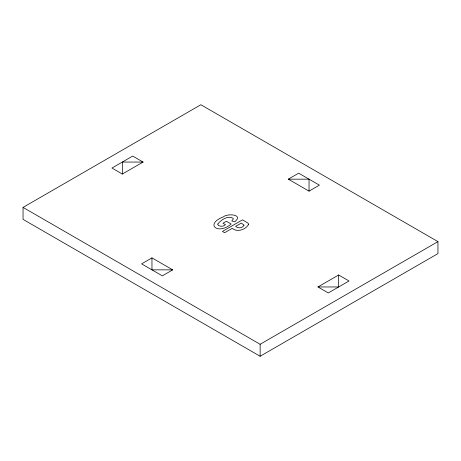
<?xml version="1.0" encoding="UTF-8"?>
<svg xmlns="http://www.w3.org/2000/svg" width="461" height="461" viewBox="0 0 461 461"><rect width="100%" height="100%" fill="white"/><g stroke="black" fill="none" stroke-linecap="round" stroke-linejoin="round"><path stroke-width="0.69" d="M23.05 207.404L200.863 104.739L437.95 241.622L437.95 253.596L260.137 356.261L23.05 219.378L23.05 207.404L260.137 344.281L437.95 241.622M122.332 174.039L143.077 162.059L132.705 156.072L111.96 168.046L122.332 174.039L122.332 162.059L143.077 162.059M151.963 257.878L141.59 263.865L162.335 275.839L172.708 269.852L151.963 257.878L151.963 269.852L172.708 269.852M288.292 179.168L298.665 173.18L319.41 185.161L309.037 191.148L288.292 179.168L309.037 179.168L309.037 191.148M317.923 286.961L338.668 274.987L349.04 280.974L328.295 292.954L317.923 286.961L338.668 286.961L338.668 274.987M260.137 344.281L260.137 356.261M217.846 224.023L217.823 224.657L218.652 225.648L220.548 226.172L222.963 226.167L225.51 224.697L222.968 223.228L226.351 221.274L231.134 224.04C218.013 235.277 204.298 224.369 223.337 216.877C227.336 213.218 244.065 214.307 234.741 221.793L231.779 220.952L233.243 219.102L233.162 218.318C228.132 215.16 220.882 219.811 217.846 224.023M244.025 225.175C242.607 228.27 238.02 228.668 235.617 226.374L241.31 223.089L244.025 225.175M248.537 224.519C245.511 229.745 237.231 232.569 232.211 228.345L224.64 232.713L222.421 231.428L242.486 219.845L247.643 222.911L248.381 223.602L248.537 224.519"/></g></svg>
